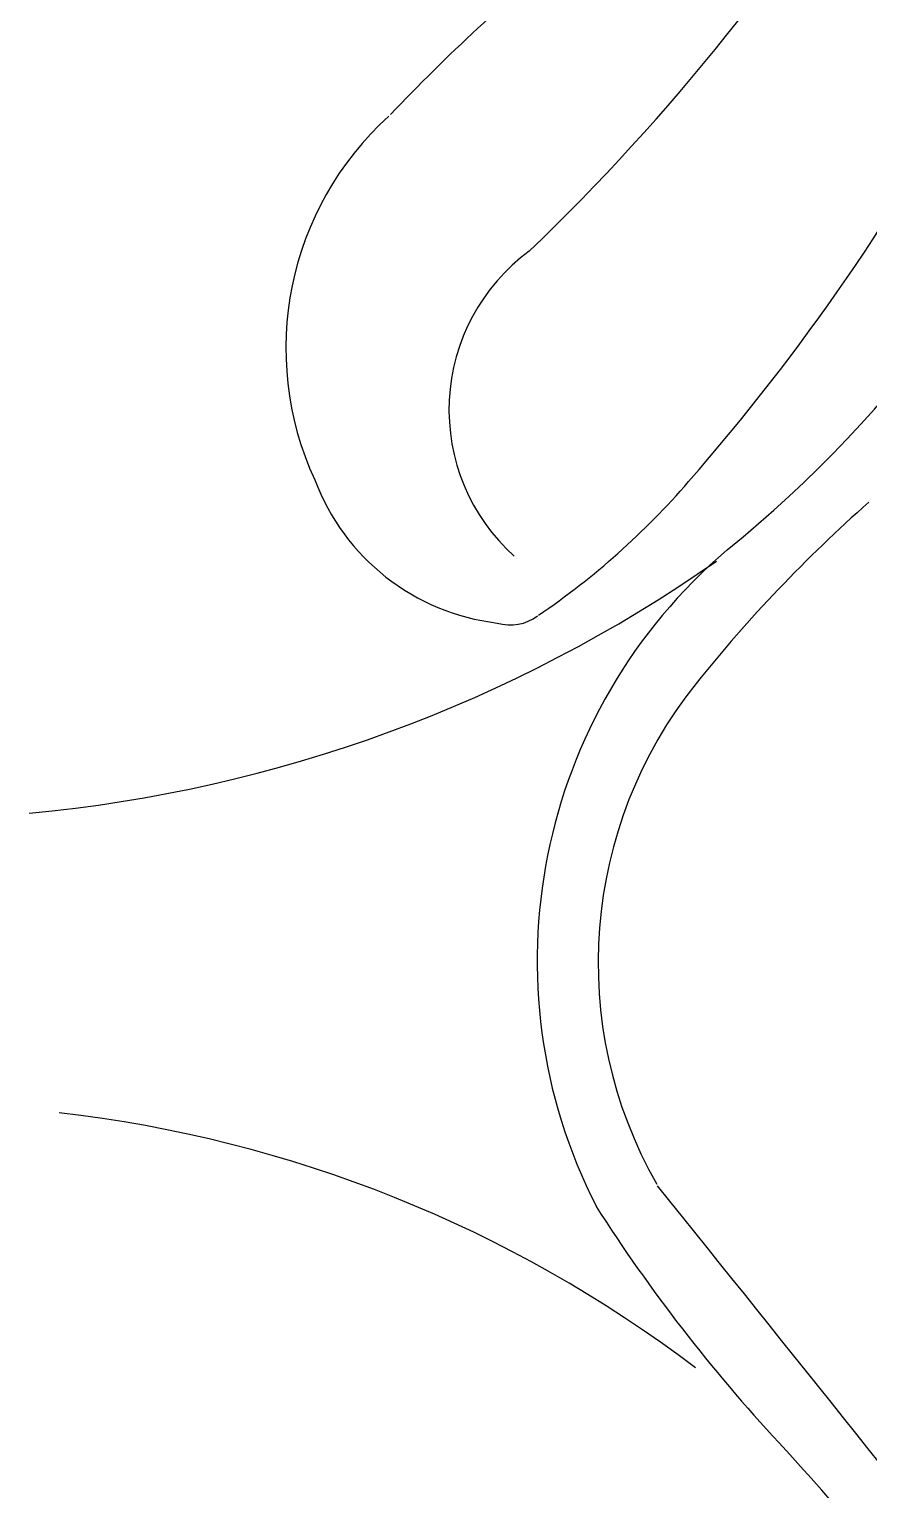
# Model space of a CAD drawing. Extents: x 956 to 1028, y 499 to 635.
# Drawn here: x 1011.01 to 1019.68, y 543.04 to 558.1 of the extents above; entities that cross this region are included whole.
import ezdxf

# ---------------------------------------------------------------- set-up
doc = ezdxf.new("R2010")
doc.units = 0
doc.header["$MEASUREMENT"] = 0
doc.layers.add('1', color=4, linetype='Continuous')

# ---------------------------------------------------------------- blocks, each defined once
blk = doc.blocks.new('2018 HOT SPOT SX')
at = {"layer": '1', "color": 3, "linetype": 'Continuous'}
for centre, radius, start, end in [((44.316, 60.238), 23.066, 313.7888, 343.71), ((54.246, 50.485), 12.835, 308.9829, 338.9461), ((61.477, 41.951), 2.028, 126.2519, 228.1131), ((73.654, 29.797), 14.931, 131.4001, 141.3106), ((65.919, 36.269), 5.56, 130.3308, 207.0979), ((53.758, 52.472), 14.743, 275.2946, 304.967), ((65.599, 36.248), 4.611, 141.3106, 209.6643), ((53.932, 21.456), 13.33, 52.7889, 83.5492), ((-2131.233, -1726.441), 2812.028, 38.623999, 38.757253), ((75.498, 43.029), 17.247, 212.6021, 222.8517), ((42.746, 12.645), 27.429, 31.9027, 42.8517)]:
    blk.add_arc(centre, radius, start, end, dxfattribs=at)
at = {"layer": '1', "linetype": 'Continuous'}
for centre, radius, start, end in [((44.873, 56.159), 22.673, 318.7528, 345.5245), ((74.939, 29.575), 22.289, 129.7122, 136.2261), ((61, 42.583), 3.233, 132.2115, 204.7837), ((60.219, 42.036), 2.3, 200.5597, 263.1927), ((55.924, 46.39), 7.924, 304.1573, 319.1796), ((60.081, 40.194), 0.462, 253.095, 307.5452)]:
    blk.add_arc(centre, radius, start, end, dxfattribs=at)

msp = doc.modelspace()

# ---------------------------------------------------------------- block references
at = {"layer": '1'}
msp.add_blockref('2018 HOT SPOT SX', (955.896, 512.227), dxfattribs=at)

doc.saveas('drawing.dxf')
